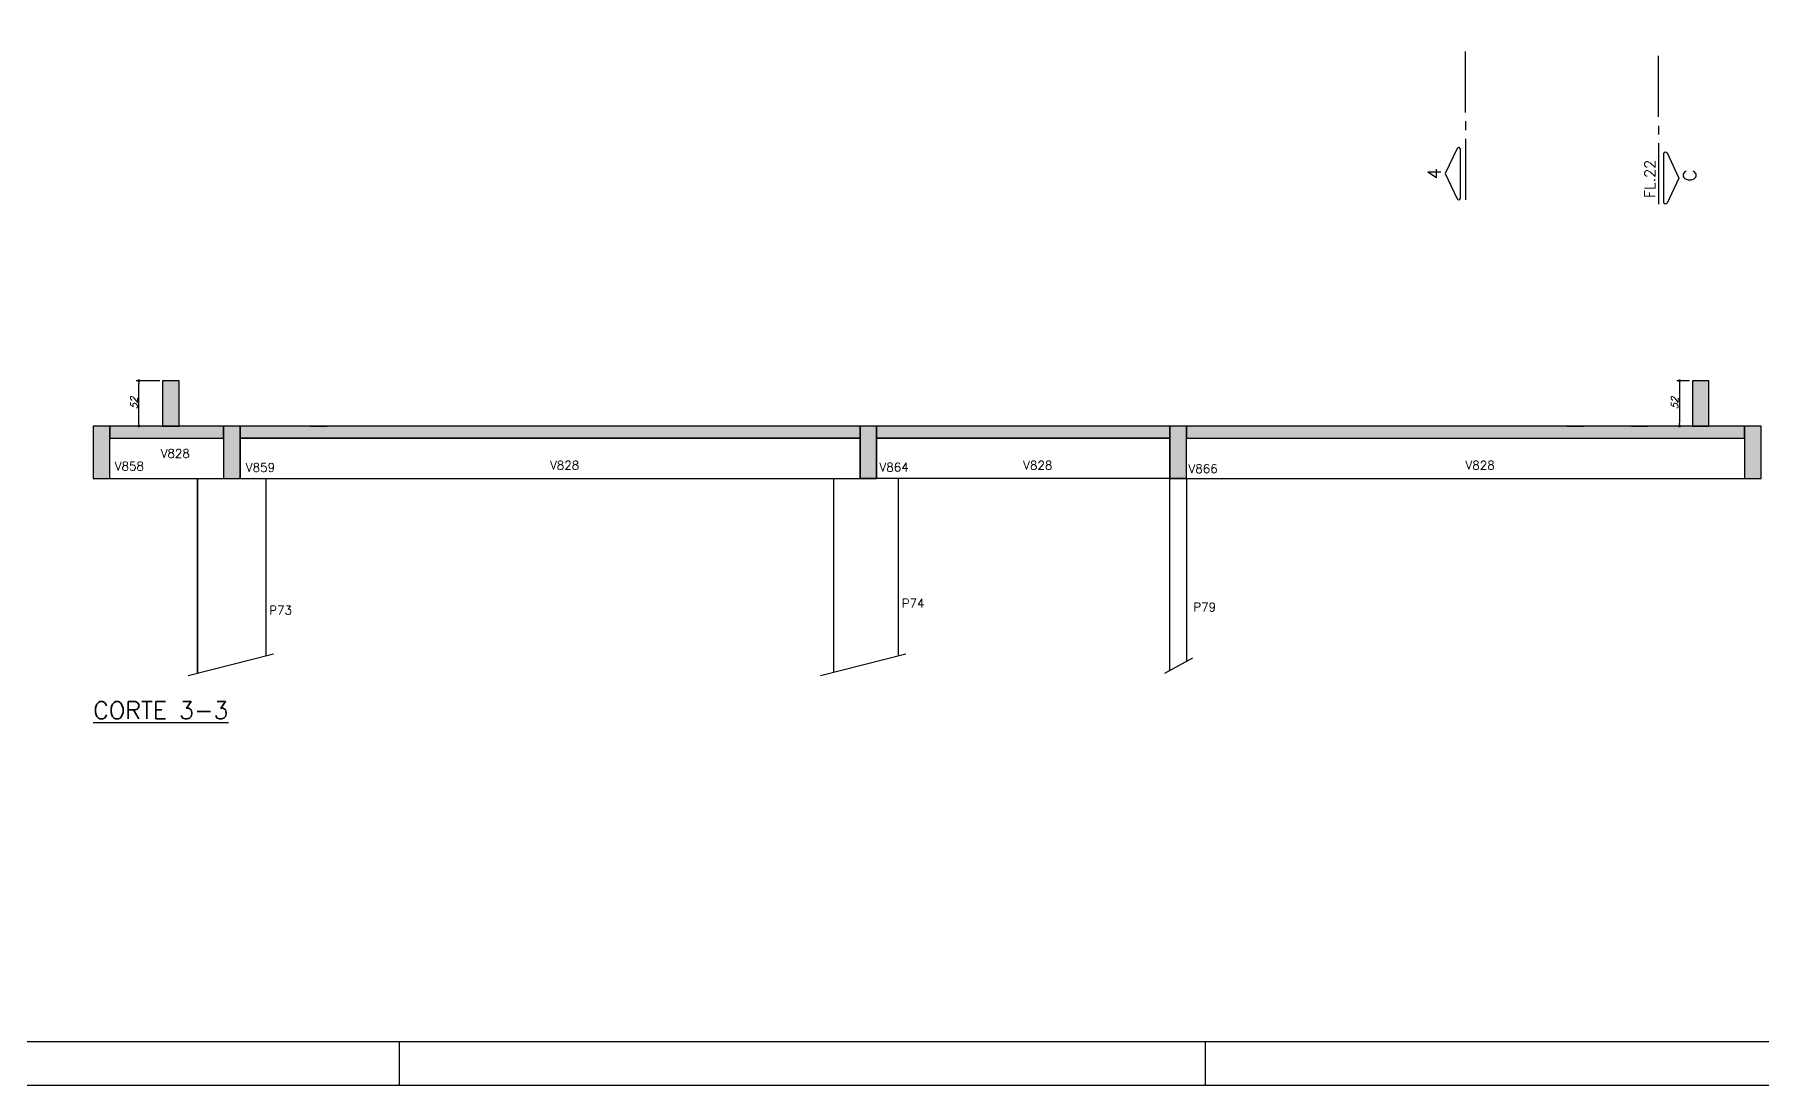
# Model space of a CAD drawing. Extents: x -5173 to 5397, y -2411 to 2089.
# Drawn here: x 1278 to 3260, y -2411 to -1206 of the extents above; entities that cross this region are included whole.
import ezdxf
from ezdxf.enums import TextEntityAlignment as Align

# ---------------------------------------------------------------- set-up
doc = ezdxf.new("R2010")
doc.units = 0
doc.header["$LTSCALE"] = 50
doc.header["$MEASUREMENT"] = 0
doc.layers.get('0').update_dxf_attribs({"linetype": 'CONTINUOUS'})
doc.layers.get('DEFPOINTS').update_dxf_attribs({"linetype": 'CONTINUOUS'})
for name, color, linetype in [('F-CORTE', 4, 'CONTINUOUS'), ('F-CORTE-INDICAÇÃO', 4, 'CONTINUOUS'), ('F-COTAS', 106, 'CONTINUOUS'), ('F-MARGEM', 1, 'CONTINUOUS'), ('F-SOLIDO-CORTE', 71, 'CONTINUOUS'), ('F-TEXTO-YELLOW', 2, 'CONTINUOUS'), ('F-VISTA', 1, 'CONTINUOUS')]:
    doc.layers.add(name, color=color, linetype=linetype)
doc.styles.add('CP-TEXT-INCL', font='simplex.shx', dxfattribs={"oblique": 20})
doc.styles.add('MCP', font='simplex.shx')
doc.styles.add('ROMANS', font='simplex.shx')
doc.dimstyles.new('CP-COTAS-50', dxfattribs={"dimscale": 0.64, "dimtxt": 12.5, "dimasz": 5, "dimexe": 5, "dimexo": 5, "dimgap": 2.5, "dimtad": 1, "dimdec": 1, "dimdsep": 46, "dimtxsty": 'CP-TEXT-INCL', "dimblk1": 'DOT', "dimblk2": 'DOT', "dimsah": 1, "dimcen": 9, "dimclrd": 256, "dimclre": 256, "dimclrt": 256, "dimadec": 0, "dimazin": 0, "dimtfac": 1, "dimtdec": 1, "dimtmove": 2, "dimatfit": 3, "dimldrblk": 'DOT', "dimfxl": 0, "dimtolj": 1, "dimarcsym": 0})

# ---------------------------------------------------------------- blocks, each defined once
blk = doc.blocks.new('A0-5L_900')
at = {"layer": 'F-MARGEM', "color": 2}
for p, q in [((137.4, 1), (137.4, 0)), ((155.9, 1), (155.9, 0))]:
    blk.add_line(p, q, dxfattribs=at)
blk.add_lwpolyline([(0, 0), (0, 90), (211.4, 90), (211.4, 0)], close=True, dxfattribs=at)
at = {"layer": 'F-MARGEM', "color": 7}
blk.add_lwpolyline([(2.5, 89), (210.4, 89), (210.4, 1), (2.5, 1)], close=True, dxfattribs=at)
blk = doc.blocks.new('*U220')
at = {"layer": 'F-CORTE-INDICAÇÃO'}
for p, q in [((70, 0), (0, 0)), ((80, 0), (90, 0)), ((100, 0), (170, 0))]:
    blk.add_line(p, q, dxfattribs=at)
blk.add_lwpolyline([(112, 6, -0.802585), (111.2, 9.8), (140, 23.3), (168.8, 9.8, -0.802585), (168, 6)], format="xyb", close=True, dxfattribs=at)
at = {"layer": 'F-CORTE-INDICAÇÃO', "style": 'ROMANS'}
blk.add_attdef('CORTE', text='', height=15, dxfattribs=at).set_placement((140, 35.8), align=Align.MIDDLE_CENTER)
at = {"layer": 'F-CORTE-INDICAÇÃO', "color": 2, "style": 'ROMANS'}
blk.add_attdef('FOLHA', text='', height=12, dxfattribs=at).set_placement((80.5, -10), align=Align.MIDDLE_CENTER)
blk = doc.blocks.new('*U218')
at = {"layer": 'F-CORTE-INDICAÇÃO'}
for p, q in [((-100, 0), (-170, 0)), ((-80, 0), (-90, 0)), ((-70, 0), (0, 0))]:
    blk.add_line(p, q, dxfattribs=at)
blk.add_lwpolyline([(-112, 6, 0.802585), (-111.2, 9.8), (-140, 23.3), (-168.8, 9.8, 0.802585), (-168, 6)], format="xyb", close=True, dxfattribs=at)
at = {"layer": 'F-CORTE-INDICAÇÃO', "style": 'ROMANS'}
blk.add_attdef('CORTE', text='', height=15, dxfattribs=at).set_placement((-140, 35.8), align=Align.MIDDLE_CENTER)
at = {"layer": 'F-CORTE-INDICAÇÃO', "color": 2, "style": 'ROMANS'}
blk.add_attdef('FOLHA', text='', height=12, dxfattribs=at).set_placement((-140, -10), align=Align.MIDDLE_CENTER)
blk = doc.blocks.new('_DOT')
at = {"color": 0, "linetype": 'ByBlock'}
blk.add_line((-0.5, 0), (-1, 0), dxfattribs=at)
at = {"color": 0, "linetype": 'ByBlock', "const_width": 0.5}
blk.add_lwpolyline([(-0.25, 0, 1), (0.25, 0, 1)], format="xyb", close=True, dxfattribs=at)
blk = doc.blocks.new('*D233')
at = {"layer": 'DEFPOINTS', "color": 0, "linetype": 'Continuous', "transparency": 16777216}
for p in [(3180.5, -1603.1), (3165.8, -1655.1), (3176.5, -1655.1)]:
    blk.add_point(p, dxfattribs=at)
at = {"layer": 'F-COTAS', "linetype": 'Continuous', "lineweight": -2, "transparency": 16777216}
for p, q in [((3177.3, -1603.1), (3162.6, -1603.1)), ((3165.8, -1606.3), (3165.8, -1651.9)), ((3173.3, -1655.1), (3162.6, -1655.1))]:
    blk.add_line(p, q, dxfattribs=at)
at = {"layer": 'F-COTAS', "linetype": 'Continuous', "lineweight": -2, "transparency": 16777216, "xscale": 3.2, "yscale": 3.2, "zscale": 3.2}
for p, rotation in [((3165.8, -1603.1), 90), ((3165.8, -1655.1), 270)]:
    blk.add_blockref('_DOT', p, dxfattribs=dict(at, rotation=rotation))
at = {"layer": 'F-COTAS', "linetype": 'Continuous', "transparency": 16777216, "insert": (3160.2, -1629.1), "char_height": 8, "attachment_point": 5, "rotation": 90, "style": 'CP-TEXT-INCL'}
blk.add_mtext('\\A1;52', dxfattribs=at)
blk = doc.blocks.new('*D234')
at = {"layer": 'DEFPOINTS', "color": 0, "linetype": 'Continuous', "transparency": 16777216}
for p in [(1397.9, -1603.1), (1425, -1603.1), (1425, -1655.1)]:
    blk.add_point(p, dxfattribs=at)
at = {"layer": 'F-COTAS', "linetype": 'Continuous', "lineweight": -2, "transparency": 16777216}
for p, q in [((1421.8, -1603.1), (1394.7, -1603.1)), ((1397.9, -1651.9), (1397.9, -1606.3)), ((1421.8, -1655.1), (1394.7, -1655.1))]:
    blk.add_line(p, q, dxfattribs=at)
at = {"layer": 'F-COTAS', "linetype": 'Continuous', "lineweight": -2, "transparency": 16777216, "xscale": 3.2, "yscale": 3.2, "zscale": 3.2}
for p, rotation in [((1397.9, -1603.1), 90), ((1397.9, -1655.1), 270)]:
    blk.add_blockref('_DOT', p, dxfattribs=dict(at, rotation=rotation))
at = {"layer": 'F-COTAS', "linetype": 'Continuous', "transparency": 16777216, "insert": (1392.3, -1629.1), "char_height": 8, "attachment_point": 5, "rotation": 90, "style": 'CP-TEXT-INCL'}
blk.add_mtext('\\A1;52', dxfattribs=at)

msp = doc.modelspace()

# ---------------------------------------------------------------- hatches: boundary and pattern name
at = {"layer": 'F-SOLIDO-CORTE', "linetype": 'Continuous'}
for points in [[(1440.715, -1655.113), (1444, -1655.113), (1444, -1627.742), (1444, -1618.556), (1444, -1603.113), (1434.334, -1603.113), (1430.927, -1603.113), (1425, -1603.113), (1425, -1629.566), (1425, -1638.892), (1425, -1655.113), (1430.927, -1655.113)], [(3191.244, -1655.113), (3191.572, -1655.113), (3199.5, -1655.113), (3199.5, -1627.742), (3199.5, -1624.81), (3199.5, -1603.113), (3191.572, -1603.113), (3191.244, -1603.113), (3181.539, -1603.113), (3180.5, -1603.113), (3180.5, -1630.485), (3180.5, -1633.417), (3180.5, -1655.113), (3190.166, -1655.113)], [(1345.5, -1655.113), (1345.5, -1670.099), (1345.5, -1715.113), (1359.755, -1715.113), (1364.5, -1715.113), (1364.5, -1700.128), (1364.5, -1655.113), (1359.755, -1655.113)], [(1390.428, -1655.113), (1389.095, -1655.113), (1364.5, -1655.113), (1364.5, -1658.61), (1364.5, -1669.113), (1389.095, -1669.113), (1390.428, -1669.113), (1478.896, -1669.113), (1495, -1669.113), (1495, -1664.604), (1495, -1655.113), (1478.896, -1655.113)], [(1495, -1674.439), (1495, -1715.113), (1507.88, -1715.113), (1514, -1715.113), (1514, -1695.788), (1514, -1655.113), (1507.88, -1655.113), (1495, -1655.113)], [(1514, -1659.623), (1514, -1669.113), (1996.332, -1669.113), (2008.116, -1669.113), (2047.794, -1669.113), (2223.89, -1669.113), (2225.5, -1669.113), (2225.5, -1664.604), (2225.5, -1655.113), (2223.89, -1655.113), (2047.794, -1655.113), (2008.116, -1655.113), (1996.332, -1655.113), (1514, -1655.113)], [(2225.5, -1674.439), (2225.5, -1715.113), (2238.38, -1715.113), (2244.5, -1715.113), (2244.5, -1695.788), (2244.5, -1655.113), (2238.38, -1655.113), (2225.5, -1655.113)], [(2244.5, -1659.623), (2244.5, -1669.113), (2472.616, -1669.113), (2484.212, -1669.113), (2581, -1669.113), (2581, -1662.514), (2581, -1655.113), (2484.212, -1655.113), (2472.616, -1655.113), (2244.5, -1655.113)], [(2581, -1683.395), (2581, -1715.113), (2591.044, -1715.113), (2600, -1715.113), (2600, -1686.831), (2600, -1655.113), (2591.044, -1655.113), (2581, -1655.113)], [(2600, -1655.113), (2600, -1661.712), (2600, -1669.113), (2759.973, -1669.113), (3240.5, -1669.113), (3240.5, -1664.022), (3240.5, -1655.113), (2759.973, -1655.113)], [(3240.5, -1676.935), (3240.5, -1715.113), (3252.59, -1715.113), (3259.5, -1715.113), (3259.5, -1693.291), (3259.5, -1655.113), (3252.59, -1655.113), (3240.5, -1655.113)]]:
    msp.add_hatch(color=256, dxfattribs=at).paths.add_polyline_path(points, flags=16)

# ---------------------------------------------------------------- linework, layer by layer
at = {"layer": 'F-CORTE', "linetype": 'Continuous'}
for points in [[(1595, -1655.113), (1595, -1655.113), (1544.5, -1655.113), (1543.892, -1655.113), (1542.088, -1655.113), (1541.455, -1655.113), (1539.141, -1655.113), (1535.142, -1655.113), (1532.784, -1655.113), (1530.211, -1655.113), (1524.5, -1655.113), (1519.807, -1655.113), (1518.181, -1655.113), (1514, -1655.113), (1511.446, -1655.113), (1507.88, -1655.113), (1504.5, -1655.113), (1497.554, -1655.113), (1495, -1655.113), (1490.819, -1655.113), (1489.193, -1655.113), (1484.5, -1655.113), (1478.789, -1655.113), (1476.216, -1655.113), (1473.858, -1655.113), (1469.859, -1655.113), (1467.545, -1655.113), (1466.912, -1655.113), (1465.108, -1655.113), (1464.5, -1655.113), (1444, -1655.113), (1444, -1627.742), (1444, -1618.556), (1444, -1603.113), (1434.334, -1603.113), (1430.927, -1603.113), (1425, -1603.113), (1425, -1629.566), (1425, -1638.892), (1425, -1655.113), (1390.428, -1655.113), (1364.5, -1655.113), (1345.5, -1655.113), (1345.5, -1715.113), (1359.755, -1715.113), (1364.5, -1715.113), (1364.5, -1700.128), (1364.5, -1669.113), (1389.095, -1669.113), (1390.428, -1669.113), (1394.95, -1669.113), (1464.5, -1669.113), (1464.529, -1669.113), (1465.079, -1669.113), (1465.108, -1669.113), (1465.193, -1669.113), (1465.21, -1669.113), (1466.912, -1669.113), (1467.052, -1669.113), (1467.545, -1669.113), (1469.568, -1669.113), (1469.859, -1669.113), (1470.048, -1669.113), (1473.858, -1669.113), (1474.091, -1669.113), (1476.216, -1669.113), (1478.789, -1669.113), (1478.896, -1669.113), (1479.059, -1669.113), (1479.244, -1669.113), (1484.5, -1669.113), (1484.799, -1669.113), (1489.193, -1669.113), (1490.548, -1669.113), (1490.819, -1669.113), (1491.138, -1669.113), (1495, -1669.113), (1495, -1674.439), (1495, -1715.113), (1514, -1715.113)], [(3240.5, -1715.113), (3252.59, -1715.113), (3259.5, -1715.113), (3259.5, -1693.291), (3259.5, -1655.113), (3252.59, -1655.113), (3240.5, -1655.113), (3199.5, -1655.113), (3199.5, -1627.742), (3199.5, -1624.81), (3199.5, -1603.113), (3191.572, -1603.113), (3191.244, -1603.113), (3181.539, -1603.113), (3180.5, -1603.113), (3180.5, -1630.485), (3180.5, -1633.417), (3180.5, -1655.113), (1595, -1655.113)], [(2225.5, -1715.113), (2225.5, -1674.439), (2225.5, -1669.113), (2223.89, -1669.113), (2221.638, -1669.113), (2221.319, -1669.113), (2221.048, -1669.113), (2219.693, -1669.113), (2215.299, -1669.113), (2215, -1669.113), (2209.744, -1669.113), (2209.559, -1669.113), (2209.289, -1669.113), (2206.716, -1669.113), (2204.591, -1669.113), (2204.358, -1669.113), (2200.548, -1669.113), (2200.359, -1669.113), (2200.068, -1669.113), (2198.045, -1669.113), (2197.552, -1669.113), (2197.412, -1669.113), (2197.327, -1669.113), (2195.693, -1669.113), (2195.608, -1669.113), (2195.579, -1669.113), (2195.029, -1669.113), (2195, -1669.113), (2047.794, -1669.113), (2008.116, -1669.113), (1996.332, -1669.113), (1680.017, -1669.113), (1544.5, -1669.113), (1543.892, -1669.113), (1542.166, -1669.113), (1542.088, -1669.113), (1541.455, -1669.113), (1539.28, -1669.113), (1539.141, -1669.113), (1535.331, -1669.113), (1535.142, -1669.113), (1534.807, -1669.113), (1532.784, -1669.113), (1530.445, -1669.113), (1530.211, -1669.113), (1524.77, -1669.113), (1524.5, -1669.113), (1522.835, -1669.113), (1519.807, -1669.113), (1518.48, -1669.113), (1518.181, -1669.113), (1515.355, -1669.113), (1514, -1669.113), (1514, -1695.788), (1514, -1715.113), (1512.811, -1715.113), (1514, -1715.113)], [(1542.166, -1669.113), (1542.173, -1669.113)], [(2581, -1715.113), (2581, -1683.395), (2581, -1669.113), (2484.212, -1669.113), (2472.616, -1669.113), (2323.017, -1669.113), (2275, -1669.113), (2274.289, -1669.113), (2272.666, -1669.113), (2271.955, -1669.113), (2269.641, -1669.113), (2265.831, -1669.113), (2265.642, -1669.113), (2265.307, -1669.113), (2263.284, -1669.113), (2260.945, -1669.113), (2260.711, -1669.113), (2255.27, -1669.113), (2255, -1669.113), (2253.335, -1669.113), (2250.307, -1669.113), (2248.98, -1669.113), (2248.681, -1669.113), (2245.855, -1669.113), (2244.5, -1669.113), (2244.5, -1695.788), (2244.5, -1715.113)], [(2600, -1715.113), (2600, -1686.831), (2600, -1669.113), (2749.45, -1669.113), (2759.973, -1669.113), (3240.5, -1669.113), (3240.5, -1676.935), (3240.5, -1715.113)], [(2244.5, -1715.113), (2243.311, -1715.113), (2241.946, -1715.113), (2238.38, -1715.113), (2236.408, -1715.113), (2235, -1715.113), (2229.462, -1715.113), (2228.054, -1715.113), (2225.5, -1715.113)], [(2600, -1715.113), (2591.044, -1715.113), (2584.851, -1715.113), (2581, -1715.113)]]:
    msp.add_lwpolyline(points, dxfattribs=at)
at = {"layer": 'F-CORTE', "color": 1, "linetype": 'Continuous'}
for points in [[(1454.643, -1941.364), (1552.509, -1916.291)], [(2180.168, -1941.364), (2278.035, -1916.291)], [(2575.326, -1938.733), (2607.234, -1921.114)]]:
    msp.add_lwpolyline(points, dxfattribs=at)
at = {"layer": 'F-SOLIDO-CORTE', "linetype": 'Continuous'}
for points in [[(1440.715, -1655.113), (1444, -1655.113), (1444, -1627.742), (1444, -1618.556), (1444, -1603.113), (1434.334, -1603.113), (1430.927, -1603.113), (1425, -1603.113), (1425, -1629.566), (1425, -1638.892), (1425, -1655.113), (1430.927, -1655.113), (1440.715, -1655.113)], [(3191.244, -1655.113), (3191.572, -1655.113), (3199.5, -1655.113), (3199.5, -1627.742), (3199.5, -1624.81), (3199.5, -1603.113), (3191.572, -1603.113), (3191.244, -1603.113), (3181.539, -1603.113), (3180.5, -1603.113), (3180.5, -1630.485), (3180.5, -1633.417), (3180.5, -1655.113), (3190.166, -1655.113), (3191.244, -1655.113)], [(1345.5, -1655.113), (1345.5, -1670.099), (1345.5, -1715.113), (1359.755, -1715.113), (1364.5, -1715.113), (1364.5, -1700.128), (1364.5, -1655.113), (1359.755, -1655.113), (1345.5, -1655.113)], [(1390.428, -1655.113), (1389.095, -1655.113), (1364.5, -1655.113), (1364.5, -1658.61), (1364.5, -1669.113), (1389.095, -1669.113), (1390.428, -1669.113), (1478.895, -1669.113), (1495, -1669.113), (1495, -1664.604), (1495, -1655.113), (1478.895, -1655.113), (1390.428, -1655.113)], [(1495, -1674.439), (1495, -1715.113), (1507.88, -1715.113), (1514, -1715.113), (1514, -1695.788), (1514, -1655.113), (1507.88, -1655.113), (1495, -1655.113), (1495, -1674.439)], [(1514, -1659.623), (1514, -1669.113), (1996.332, -1669.113), (2008.116, -1669.113), (2047.794, -1669.113), (2223.89, -1669.113), (2225.5, -1669.113), (2225.5, -1664.604), (2225.5, -1655.113), (2223.89, -1655.113), (2047.794, -1655.113), (2008.116, -1655.113), (1996.332, -1655.113), (1514, -1655.113), (1514, -1659.623)], [(1595, -1655.113), (1599.933, -1655.113), (1610.809, -1655.113), (1614, -1655.113)], [(2225.5, -1674.439), (2225.5, -1715.113), (2238.38, -1715.113), (2244.5, -1715.113), (2244.5, -1695.788), (2244.5, -1655.113), (2238.38, -1655.113), (2225.5, -1655.113), (2225.5, -1674.439)], [(2244.5, -1659.623), (2244.5, -1669.113), (2472.616, -1669.113), (2484.212, -1669.113), (2581, -1669.113), (2581, -1662.514), (2581, -1655.113), (2484.212, -1655.113), (2472.616, -1655.113), (2244.5, -1655.113), (2244.5, -1659.623)], [(2581, -1683.395), (2581, -1715.113), (2591.044, -1715.113), (2600, -1715.113), (2600, -1686.831), (2600, -1655.113), (2591.044, -1655.113), (2581, -1655.113), (2581, -1683.395)], [(2600, -1655.113), (2600, -1661.712), (2600, -1669.113), (2759.973, -1669.113), (3240.5, -1669.113), (3240.5, -1664.021), (3240.5, -1655.113), (2759.973, -1655.113), (2600, -1655.113)], [(3036.857, -1655.113), (3041.012, -1655.113), (3054.757, -1655.113), (3055.857, -1655.113)], [(3110.5, -1655.113), (3121.376, -1655.113), (3122.417, -1655.113)], [(3122.417, -1655.113), (3129.5, -1655.113)], [(3240.5, -1676.935), (3240.5, -1715.113), (3252.59, -1715.113), (3259.5, -1715.113), (3259.5, -1693.291), (3259.5, -1655.113), (3252.59, -1655.113), (3240.5, -1655.113), (3240.5, -1676.935)]]:
    msp.add_lwpolyline(points, dxfattribs=at)
at = {"layer": 'F-VISTA', "color": 2, "linetype": 'Continuous'}
for points in [[(1364.5, -1715.113), (1495, -1715.113)], [(1465.108, -1938.683), (1465.108, -1715.113), (1465.108, -1938.683)], [(1512.811, -1715.113), (2225.5, -1715.113)], [(1543.892, -1918.499), (1543.892, -1715.113)], [(2195, -1715.113), (2195, -1937.564)], [(2581, -1715.113), (2244.5, -1715.113)], [(2269.641, -1918.441), (2269.641, -1715.113)], [(2581, -1935.6), (2581, -1715.113)], [(2600, -1715.113), (2600, -1925.108)], [(2600, -1715.113), (3240.5, -1715.113)]]:
    msp.add_lwpolyline(points, dxfattribs=at)

# ---------------------------------------------------------------- block references
at = {"layer": 'F-CORTE-INDICAÇÃO', "linetype": 'Continuous'}
ref = msp.add_blockref('*U218', (2920.266, -1225.537), dxfattribs=dict(at, rotation=90))
ref.add_attrib('CORTE', '4', dxfattribs={"height": 15, "rotation": 90, "style": 'ROMANS'}).set_placement((2884.503, -1365.537), align=Align.MIDDLE_CENTER)
ref = msp.add_blockref('*U220', (3141.654, -1230.597), dxfattribs=dict(at, rotation=270))
ref.add_attrib('FOLHA', 'FL.22', dxfattribs={"color": 2, "height": 12, "rotation": 90, "style": 'ROMANS'}).set_placement((3131.654, -1371.624), align=Align.MIDDLE_CENTER)
ref.add_attrib('CORTE', 'C', dxfattribs={"height": 15, "rotation": 90, "style": 'ROMANS'}).set_placement((3177.417, -1367.74), align=Align.MIDDLE_CENTER)
at = {"layer": 'F-MARGEM', "linetype": 'Continuous', "xscale": 50, "yscale": 50, "zscale": 50}
msp.add_blockref('A0-5L_900', (-5173.424, -2411.477), dxfattribs=at)

# ---------------------------------------------------------------- texts
at = {"layer": 'F-CORTE', "color": 6, "linetype": 'Continuous', "style": 'MCP'}
msp.add_text('%%UCORTE 3-3', height=20, dxfattribs=at).set_placement((1345.5, -1991.113))
at = {"layer": 'F-TEXTO-YELLOW', "linetype": 'Continuous', "style": 'MCP'}
for s, p in [('V828', (1422.933, -1691.49)), ('V858', (1370.295, -1706.086)), ('V859', (1520.769, -1707.546)), ('V828', (1869.75, -1705.113)), ('V864', (2247.848, -1707.238)), ('V828', (2412.75, -1705.113)), ('V866', (2602.387, -1709.03)), ('V828', (2920.25, -1705.113)), ('P73', (1547.481, -1871.34)), ('P74', (2273.281, -1863.395)), ('P79', (2607.842, -1867.727))]:
    msp.add_text(s, height=10, dxfattribs=at).set_placement(p)

# ---------------------------------------------------------------- dimensions: what is measured, and where the dimension line sits
at = {"layer": 'F-COTAS', "linetype": 'Continuous'}
for base, p1, p2, picture, middle in [((1397.923, -1603.113), (1425, -1655.113), (1425, -1603.113), '*D234', (1392.323, -1629.113)), ((3165.797, -1655.113), (3180.5, -1603.113), (3176.537, -1655.113), '*D233', (3160.197, -1629.113))]:
    dim = msp.add_linear_dim(base=base, p1=p1, p2=p2, angle=90, dimstyle='CP-COTAS-50', dxfattribs=at)
    dim.commit()
    dim.dimension.update_dxf_attribs({"geometry": picture, "text_midpoint": middle})

doc.saveas('drawing.dxf')
